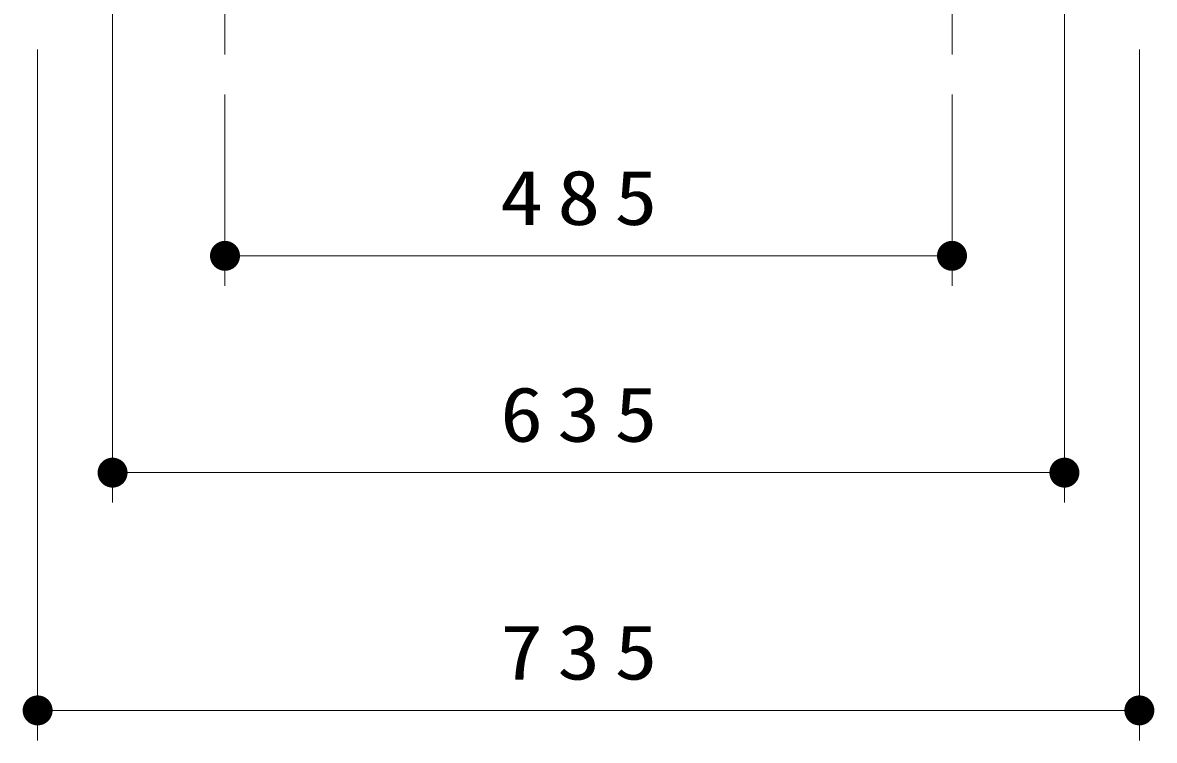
# Model space of a CAD drawing. Units: millimetres on the paper, scale 1:20. Extents: x -726 to 0, y -5 to 257.
# Drawn here: x -119.85 to -82.1, y 64.28 to 88.24 of the extents above; entities that cross this region are included whole.
import ezdxf

# ---------------------------------------------------------------- set-up
doc = ezdxf.new("R2010")
doc.units = ezdxf.units.MM
doc.linetypes.add('USER2', pattern=[6, 3, -1, 1, -1])
doc.layers.add('1_20', color=7, linetype='Continuous', lineweight=25)
doc.styles.add('ＭＳ ゴシック', font='')
doc.styles.get('ＭＳ ゴシック').set_extended_font_data('MS Gothic')

# ---------------------------------------------------------------- blocks, each defined once
blk = doc.blocks.new('filled_dot')
at = {"color": 0, "linetype": 'Continuous', "lineweight": -2, "const_width": 1.25}
blk.add_lwpolyline([(-0.625, 0, 1), (0.625, 0, 1)], format="xyb", close=True, dxfattribs=at)

msp = doc.modelspace()

# ---------------------------------------------------------------- linework, layer by layer
at = {"layer": '1_20', "linetype": 'USER2', "lineweight": 13}
for p, q in [((-113.099, 108.179), (-113.099, 86.838)), ((-88.849, 108.179), (-88.849, 86.838))]:
    msp.add_line(p, q, dxfattribs=at)
at = {"layer": '1_20', "lineweight": 13}
for p, q in [((-116.849, 93.838), (-116.849, 72.22)), ((-85.099, 93.838), (-85.099, 72.22)), ((-119.349, 87.338), (-119.349, 64.285)), ((-82.599, 87.338), (-82.599, 64.285)), ((-113.099, 85.838), (-113.099, 79.455)), ((-88.849, 85.838), (-88.849, 79.455)), ((-88.849, 80.455), (-113.099, 80.455)), ((-85.099, 73.22), (-116.849, 73.22)), ((-82.599, 65.285), (-119.349, 65.285))]:
    msp.add_line(p, q, dxfattribs=at)

# ---------------------------------------------------------------- block references
at = {"layer": '1_20', "lineweight": 13, "xscale": 0.4, "yscale": 0.4}
for p in [(-113.099, 80.455), (-116.849, 73.22), (-119.349, 65.285)]:
    msp.add_blockref('filled_dot', p, dxfattribs=at)
at = {"layer": '1_20', "lineweight": 13, "xscale": 0.4, "yscale": 0.4, "rotation": 180}
for p in [(-88.849, 80.455), (-85.099, 73.22), (-82.599, 65.285)]:
    msp.add_blockref('filled_dot', p, dxfattribs=at)

# ---------------------------------------------------------------- texts
at = {"layer": '1_20', "char_height": 1.833, "attachment_point": 8, "style": 'ＭＳ ゴシック'}
for s, insert in [('\\T1.33;\\W1.15;485', (-101.06, 81.455)), ('\\T1.33;\\W1.15;635', (-101.06, 74.22)), ('\\T1.33;\\W1.15;735', (-101.06, 66.285))]:
    msp.add_mtext(s, dxfattribs=dict(at, insert=insert))

doc.saveas('drawing.dxf')
